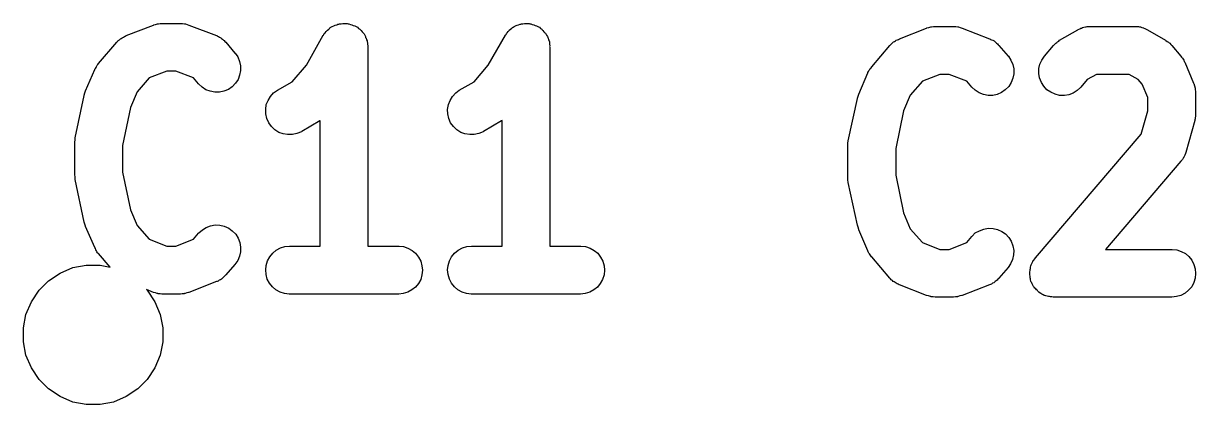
# Model space of a CAD drawing. Extents: x 137.1 to 164.6, y -146.9 to -60.6.
# Drawn here: x 148.681 to 152.363, y -127.519 to -126.322 of the extents above; entities that cross this region are included whole.
import ezdxf

# ---------------------------------------------------------------- set-up
doc = ezdxf.new("R2010")
doc.units = 0
doc.layers.add('BLACK', color=7, linetype='CONTINUOUS')

msp = doc.modelspace()

# ---------------------------------------------------------------- linework, layer by layer
at = {"layer": 'BLACK', "linetype": 'CONTINUOUS'}
for p, q in [((149.004, -126.36), (149.09, -126.327)), ((149.09, -126.327), (149.091, -126.326)), ((149.091, -126.326), (149.096, -126.325)), ((149.096, -126.325), (149.102, -126.323)), ((149.102, -126.323), (149.104, -126.323)), ((149.104, -126.323), (149.105, -126.323)), ((149.105, -126.323), (149.111, -126.322)), ((149.111, -126.322), (149.117, -126.322)), ((149.117, -126.322), (149.174, -126.322)), ((149.174, -126.322), (149.175, -126.322)), ((149.175, -126.322), (149.181, -126.322)), ((149.181, -126.322), (149.187, -126.323)), ((149.187, -126.323), (149.188, -126.323)), ((149.188, -126.323), (149.19, -126.323)), ((149.19, -126.323), (149.195, -126.325)), ((149.195, -126.325), (149.201, -126.327)), ((149.201, -126.327), (149.287, -126.36)), ((149.651, -126.332), (149.656, -126.329)), ((149.656, -126.329), (149.658, -126.328)), ((149.658, -126.328), (149.66, -126.327)), ((149.66, -126.327), (149.665, -126.326)), ((149.665, -126.326), (149.669, -126.324)), ((149.669, -126.324), (149.672, -126.324)), ((149.672, -126.324), (149.674, -126.323)), ((149.674, -126.323), (149.679, -126.323)), ((149.679, -126.323), (149.684, -126.322)), ((149.684, -126.322), (149.686, -126.322)), ((149.686, -126.322), (149.689, -126.322)), ((149.689, -126.322), (149.694, -126.322)), ((149.694, -126.322), (149.698, -126.322)), ((149.698, -126.322), (149.701, -126.323)), ((149.701, -126.323), (149.703, -126.323)), ((149.703, -126.323), (149.708, -126.325)), ((149.708, -126.325), (149.713, -126.326)), ((149.713, -126.326), (149.715, -126.327)), ((149.715, -126.327), (149.717, -126.328)), ((149.717, -126.328), (149.722, -126.33)), ((150.223, -126.332), (150.227, -126.329)), ((150.227, -126.329), (150.229, -126.328)), ((150.229, -126.328), (150.232, -126.327)), ((150.232, -126.327), (150.236, -126.326)), ((150.236, -126.326), (150.241, -126.324)), ((150.241, -126.324), (150.243, -126.324)), ((150.243, -126.324), (150.246, -126.323)), ((150.246, -126.323), (150.25, -126.323)), ((150.25, -126.323), (150.255, -126.322)), ((150.255, -126.322), (150.258, -126.322)), ((150.258, -126.322), (150.26, -126.322)), ((150.26, -126.322), (150.265, -126.322)), ((150.265, -126.322), (150.27, -126.322)), ((150.27, -126.322), (150.272, -126.323)), ((150.272, -126.323), (150.275, -126.323)), ((150.275, -126.323), (150.279, -126.325)), ((150.279, -126.325), (150.284, -126.326)), ((150.284, -126.326), (150.286, -126.327)), ((150.286, -126.327), (150.289, -126.328)), ((150.289, -126.328), (150.293, -126.33)), ((148.991, -126.367), (148.995, -126.365)), ((148.995, -126.365), (148.998, -126.363)), ((148.998, -126.363), (149.001, -126.362)), ((149.001, -126.362), (149.004, -126.36)), ((149.287, -126.36), (149.288, -126.36)), ((149.288, -126.36), (149.291, -126.362)), ((149.291, -126.362), (149.294, -126.363)), ((149.294, -126.363), (149.297, -126.365)), ((149.297, -126.365), (149.301, -126.367)), ((149.57, -126.453), (149.623, -126.359)), ((149.623, -126.359), (149.624, -126.359)), ((149.624, -126.359), (149.625, -126.357)), ((149.625, -126.357), (149.626, -126.354)), ((149.626, -126.354), (149.629, -126.351)), ((149.629, -126.351), (149.632, -126.347)), ((149.632, -126.347), (149.634, -126.345)), ((149.634, -126.345), (149.636, -126.343)), ((149.636, -126.343), (149.64, -126.34)), ((149.64, -126.34), (149.643, -126.337)), ((149.643, -126.337), (149.645, -126.335)), ((149.645, -126.335), (149.647, -126.334)), ((149.647, -126.334), (149.651, -126.332)), ((149.722, -126.33), (149.726, -126.332)), ((149.726, -126.332), (149.728, -126.333)), ((149.728, -126.333), (149.73, -126.334)), ((149.73, -126.334), (149.734, -126.338)), ((149.734, -126.338), (149.738, -126.34)), ((149.738, -126.34), (149.74, -126.342)), ((149.74, -126.342), (149.742, -126.344)), ((149.742, -126.344), (149.745, -126.348)), ((149.745, -126.348), (149.748, -126.351)), ((149.748, -126.351), (149.749, -126.353)), ((149.749, -126.353), (149.751, -126.355)), ((149.751, -126.355), (149.753, -126.359)), ((149.753, -126.359), (149.756, -126.363)), ((149.756, -126.363), (149.756, -126.366)), ((149.756, -126.366), (149.758, -126.368)), ((150.141, -126.453), (150.195, -126.359)), ((150.195, -126.359), (150.197, -126.357)), ((150.195, -126.359), (150.195, -126.359)), ((150.197, -126.357), (150.198, -126.354)), ((150.198, -126.354), (150.201, -126.351)), ((150.201, -126.351), (150.204, -126.347)), ((150.204, -126.347), (150.206, -126.345)), ((150.206, -126.345), (150.207, -126.343)), ((150.207, -126.343), (150.211, -126.34)), ((150.211, -126.34), (150.215, -126.337)), ((150.215, -126.337), (150.217, -126.335)), ((150.217, -126.335), (150.219, -126.334)), ((150.219, -126.334), (150.223, -126.332)), ((150.293, -126.33), (150.297, -126.332)), ((150.297, -126.332), (150.299, -126.333)), ((150.299, -126.333), (150.302, -126.334)), ((150.302, -126.334), (150.305, -126.338)), ((150.305, -126.338), (150.309, -126.34)), ((150.309, -126.34), (150.311, -126.342)), ((150.311, -126.342), (150.313, -126.344)), ((150.313, -126.344), (150.316, -126.348)), ((150.316, -126.348), (150.319, -126.351)), ((150.319, -126.351), (150.321, -126.353)), ((150.321, -126.353), (150.322, -126.355)), ((150.322, -126.355), (150.324, -126.359)), ((150.324, -126.359), (150.327, -126.363)), ((150.327, -126.363), (150.328, -126.366)), ((150.328, -126.366), (150.329, -126.368)), ((151.433, -126.37), (151.518, -126.337)), ((151.518, -126.337), (151.519, -126.336)), ((151.519, -126.336), (151.525, -126.335)), ((151.525, -126.335), (151.531, -126.333)), ((151.531, -126.333), (151.532, -126.333)), ((151.532, -126.333), (151.534, -126.333)), ((151.534, -126.333), (151.54, -126.332)), ((151.54, -126.332), (151.546, -126.332)), ((151.546, -126.332), (151.603, -126.332)), ((151.603, -126.332), (151.604, -126.332)), ((151.604, -126.332), (151.61, -126.332)), ((151.61, -126.332), (151.616, -126.333)), ((151.616, -126.333), (151.617, -126.333)), ((151.617, -126.333), (151.618, -126.333)), ((151.618, -126.333), (151.624, -126.335)), ((151.624, -126.335), (151.63, -126.337)), ((151.63, -126.337), (151.716, -126.37)), ((151.936, -126.375), (151.993, -126.342)), ((151.993, -126.342), (151.994, -126.341)), ((151.994, -126.341), (151.999, -126.339)), ((151.999, -126.339), (152.003, -126.337)), ((152.003, -126.337), (152.005, -126.337)), ((152.005, -126.337), (152.008, -126.335)), ((152.008, -126.335), (152.012, -126.334)), ((152.012, -126.334), (152.017, -126.333)), ((152.017, -126.333), (152.019, -126.333)), ((152.019, -126.333), (152.022, -126.332)), ((152.022, -126.332), (152.027, -126.332)), ((152.027, -126.332), (152.031, -126.332)), ((152.031, -126.332), (152.174, -126.332)), ((152.174, -126.332), (152.175, -126.332)), ((152.175, -126.332), (152.18, -126.332)), ((152.18, -126.332), (152.184, -126.332)), ((152.184, -126.332), (152.187, -126.333)), ((152.187, -126.333), (152.19, -126.333)), ((152.19, -126.333), (152.194, -126.335)), ((152.194, -126.335), (152.199, -126.336)), ((152.199, -126.336), (152.201, -126.337)), ((152.201, -126.337), (152.204, -126.338)), ((152.204, -126.338), (152.208, -126.34)), ((152.208, -126.34), (152.212, -126.342)), ((152.212, -126.342), (152.269, -126.375)), ((148.917, -126.448), (148.974, -126.381)), ((148.974, -126.381), (148.975, -126.38)), ((148.975, -126.38), (148.977, -126.378)), ((148.977, -126.378), (148.979, -126.376)), ((148.979, -126.376), (148.983, -126.373)), ((148.983, -126.373), (148.986, -126.37)), ((148.986, -126.37), (148.988, -126.369)), ((148.988, -126.369), (148.991, -126.367)), ((149.301, -126.367), (149.303, -126.369)), ((149.303, -126.369), (149.306, -126.371)), ((149.306, -126.371), (149.309, -126.374)), ((149.309, -126.374), (149.312, -126.376)), ((149.312, -126.376), (149.314, -126.379)), ((149.314, -126.379), (149.317, -126.381)), ((149.317, -126.381), (149.345, -126.415)), ((149.758, -126.368), (149.759, -126.373)), ((149.759, -126.373), (149.761, -126.377)), ((149.761, -126.377), (149.761, -126.38)), ((149.761, -126.38), (149.762, -126.382)), ((149.762, -126.382), (149.762, -126.387)), ((149.762, -126.387), (149.763, -126.392)), ((149.763, -126.392), (149.763, -126.394)), ((149.763, -126.394), (149.763, -126.397)), ((149.763, -126.397), (149.763, -127.022)), ((150.329, -126.368), (150.33, -126.373)), ((150.33, -126.373), (150.332, -126.377)), ((150.332, -126.377), (150.333, -126.38)), ((150.333, -126.38), (150.333, -126.382)), ((150.333, -126.382), (150.334, -126.387)), ((150.334, -126.387), (150.335, -126.392)), ((150.335, -126.392), (150.334, -126.394)), ((150.334, -126.394), (150.335, -126.397)), ((150.335, -126.397), (150.335, -127.022)), ((151.346, -126.458), (151.403, -126.391)), ((151.403, -126.391), (151.404, -126.39)), ((151.404, -126.39), (151.406, -126.388)), ((151.406, -126.388), (151.408, -126.386)), ((151.408, -126.386), (151.411, -126.383)), ((151.411, -126.383), (151.414, -126.38)), ((151.414, -126.38), (151.417, -126.379)), ((151.417, -126.379), (151.42, -126.377)), ((151.42, -126.377), (151.423, -126.375)), ((151.423, -126.375), (151.427, -126.373)), ((151.427, -126.373), (151.43, -126.372)), ((151.43, -126.372), (151.433, -126.37)), ((151.716, -126.37), (151.717, -126.37)), ((151.717, -126.37), (151.719, -126.372)), ((151.719, -126.372), (151.722, -126.373)), ((151.722, -126.373), (151.726, -126.375)), ((151.726, -126.375), (151.73, -126.377)), ((151.73, -126.377), (151.732, -126.379)), ((151.732, -126.379), (151.735, -126.381)), ((151.735, -126.381), (151.738, -126.384)), ((151.738, -126.384), (151.741, -126.386)), ((151.741, -126.386), (151.743, -126.389)), ((151.743, -126.389), (151.745, -126.391)), ((151.745, -126.391), (151.774, -126.425)), ((151.889, -126.425), (151.917, -126.391)), ((151.917, -126.391), (151.918, -126.39)), ((151.918, -126.39), (151.921, -126.387)), ((151.921, -126.387), (151.924, -126.384)), ((151.924, -126.384), (151.927, -126.382)), ((151.927, -126.382), (151.929, -126.38)), ((151.929, -126.38), (151.933, -126.378)), ((151.933, -126.378), (151.936, -126.375)), ((152.269, -126.375), (152.27, -126.376)), ((152.27, -126.376), (152.274, -126.379)), ((152.274, -126.379), (152.278, -126.381)), ((152.278, -126.381), (152.28, -126.383)), ((152.28, -126.383), (152.282, -126.384)), ((152.282, -126.384), (152.285, -126.388)), ((152.285, -126.388), (152.288, -126.391)), ((152.288, -126.391), (152.317, -126.425)), ((149.345, -126.415), (149.346, -126.415)), ((149.346, -126.415), (149.354, -126.427)), ((149.354, -126.427), (149.36, -126.441)), ((151.774, -126.425), (151.775, -126.425)), ((151.775, -126.425), (151.783, -126.437)), ((151.783, -126.437), (151.789, -126.451)), ((151.874, -126.45), (151.88, -126.437)), ((151.88, -126.437), (151.889, -126.425)), ((152.317, -126.425), (152.317, -126.425)), ((152.317, -126.425), (152.319, -126.428)), ((152.319, -126.428), (152.322, -126.431)), ((152.322, -126.431), (152.324, -126.434)), ((152.324, -126.434), (152.326, -126.437)), ((152.326, -126.437), (152.327, -126.441)), ((148.876, -126.534), (148.905, -126.467)), ((148.905, -126.466), (148.907, -126.463)), ((148.905, -126.467), (148.905, -126.466)), ((148.907, -126.463), (148.909, -126.46)), ((148.909, -126.46), (148.911, -126.457)), ((148.911, -126.457), (148.913, -126.453)), ((148.913, -126.453), (148.915, -126.451)), ((148.915, -126.451), (148.917, -126.448)), ((149.131, -126.472), (149.076, -126.493)), ((149.16, -126.472), (149.131, -126.472)), ((149.215, -126.493), (149.16, -126.472)), ((149.36, -126.441), (149.363, -126.455)), ((149.363, -126.47), (149.36, -126.484)), ((149.363, -126.455), (149.363, -126.47)), ((149.525, -126.505), (149.57, -126.453)), ((150.097, -126.505), (150.141, -126.453)), ((151.334, -126.476), (151.336, -126.473)), ((151.334, -126.477), (151.334, -126.476)), ((151.336, -126.473), (151.337, -126.47)), ((151.337, -126.47), (151.34, -126.467)), ((151.34, -126.467), (151.341, -126.463)), ((151.341, -126.463), (151.344, -126.461)), ((151.344, -126.461), (151.346, -126.458)), ((151.789, -126.451), (151.792, -126.465)), ((151.792, -126.465), (151.792, -126.48)), ((151.871, -126.464), (151.874, -126.45)), ((151.871, -126.479), (151.871, -126.464)), ((152.327, -126.441), (152.329, -126.444)), ((152.329, -126.444), (152.357, -126.51)), ((149.076, -126.493), (149.038, -126.537)), ((149.231, -126.512), (149.215, -126.493)), ((149.242, -126.522), (149.231, -126.512)), ((149.347, -126.51), (149.337, -126.521)), ((149.355, -126.498), (149.347, -126.51)), ((149.36, -126.484), (149.355, -126.498)), ((149.479, -126.532), (149.525, -126.505)), ((150.05, -126.532), (150.097, -126.505)), ((151.305, -126.544), (151.334, -126.477)), ((151.505, -126.503), (151.467, -126.547)), ((151.56, -126.482), (151.505, -126.503)), ((151.589, -126.482), (151.56, -126.482)), ((151.644, -126.503), (151.589, -126.482)), ((151.66, -126.522), (151.644, -126.503)), ((151.784, -126.508), (151.776, -126.52)), ((151.789, -126.494), (151.784, -126.508)), ((151.792, -126.48), (151.789, -126.494)), ((151.873, -126.493), (151.871, -126.479)), ((151.879, -126.507), (151.873, -126.493)), ((151.886, -126.519), (151.879, -126.507)), ((152.023, -126.498), (152.003, -126.522)), ((152.052, -126.482), (152.023, -126.498)), ((152.154, -126.482), (152.052, -126.482)), ((152.183, -126.498), (152.154, -126.482)), ((152.195, -126.513), (152.183, -126.498)), ((152.213, -126.555), (152.195, -126.513)), ((152.357, -126.51), (152.358, -126.511)), ((152.358, -126.511), (152.36, -126.518)), ((148.844, -126.681), (148.872, -126.548)), ((148.872, -126.547), (148.874, -126.54)), ((148.872, -126.548), (148.872, -126.547)), ((148.872, -126.548), (148.872, -126.548)), ((148.872, -126.548), (148.872, -126.548)), ((148.872, -126.548), (148.872, -126.548)), ((148.874, -126.54), (148.876, -126.534)), ((149.038, -126.537), (149.017, -126.586)), ((149.254, -126.53), (149.242, -126.522)), ((149.268, -126.535), (149.254, -126.53)), ((149.282, -126.538), (149.268, -126.535)), ((149.297, -126.538), (149.282, -126.538)), ((149.311, -126.535), (149.297, -126.538)), ((149.325, -126.529), (149.311, -126.535)), ((149.337, -126.521), (149.325, -126.529)), ((149.457, -126.551), (149.467, -126.54)), ((149.467, -126.54), (149.479, -126.532)), ((150.029, -126.551), (150.039, -126.54)), ((150.039, -126.54), (150.05, -126.532)), ((151.301, -126.557), (151.303, -126.55)), ((151.303, -126.55), (151.305, -126.544)), ((151.467, -126.547), (151.446, -126.596)), ((151.671, -126.532), (151.66, -126.522)), ((151.683, -126.54), (151.671, -126.532)), ((151.697, -126.545), (151.683, -126.54)), ((151.711, -126.548), (151.697, -126.545)), ((151.726, -126.548), (151.711, -126.548)), ((151.74, -126.545), (151.726, -126.548)), ((151.753, -126.539), (151.74, -126.545)), ((151.765, -126.531), (151.753, -126.539)), ((151.776, -126.52), (151.765, -126.531)), ((151.896, -126.53), (151.886, -126.519)), ((151.908, -126.538), (151.896, -126.53)), ((151.922, -126.544), (151.908, -126.538)), ((151.936, -126.548), (151.922, -126.544)), ((151.951, -126.548), (151.936, -126.548)), ((151.965, -126.546), (151.951, -126.548)), ((151.979, -126.541), (151.965, -126.546)), ((151.991, -126.533), (151.979, -126.541)), ((152.002, -126.523), (151.991, -126.533)), ((152.003, -126.522), (152.002, -126.523)), ((152.36, -126.518), (152.362, -126.525)), ((152.362, -126.525), (152.363, -126.54)), ((152.363, -126.54), (152.363, -126.607)), ((149.017, -126.586), (148.992, -126.705)), ((149.442, -126.592), (149.444, -126.577)), ((149.444, -126.577), (149.45, -126.564)), ((149.45, -126.564), (149.457, -126.551)), ((150.013, -126.592), (150.016, -126.577)), ((150.016, -126.577), (150.021, -126.564)), ((150.021, -126.564), (150.029, -126.551)), ((151.272, -126.691), (151.301, -126.558)), ((151.301, -126.558), (151.301, -126.557)), ((151.301, -126.558), (151.301, -126.558)), ((151.301, -126.558), (151.301, -126.558)), ((151.301, -126.558), (151.301, -126.558)), ((152.213, -126.596), (152.213, -126.555)), ((149.442, -126.606), (149.442, -126.592)), ((149.446, -126.621), (149.442, -126.606)), ((149.452, -126.634), (149.446, -126.621)), ((150.014, -126.606), (150.013, -126.592)), ((150.017, -126.621), (150.014, -126.606)), ((150.023, -126.634), (150.017, -126.621)), ((151.446, -126.596), (151.421, -126.715)), ((152.192, -126.67), (152.213, -126.596)), ((152.362, -126.622), (152.361, -126.625)), ((152.363, -126.613), (152.362, -126.618)), ((152.362, -126.618), (152.362, -126.622)), ((152.363, -126.607), (152.363, -126.608)), ((152.363, -126.608), (152.363, -126.61)), ((152.363, -126.61), (152.363, -126.613)), ((149.46, -126.646), (149.452, -126.634)), ((149.471, -126.656), (149.46, -126.646)), ((149.483, -126.664), (149.471, -126.656)), ((149.612, -126.628), (149.555, -126.661)), ((149.613, -126.627), (149.612, -126.628)), ((149.613, -127.022), (149.613, -126.627)), ((150.032, -126.646), (150.023, -126.634)), ((150.042, -126.656), (150.032, -126.646)), ((150.055, -126.664), (150.042, -126.656)), ((150.183, -126.628), (150.126, -126.661)), ((150.185, -126.627), (150.183, -126.628)), ((150.185, -127.022), (150.185, -126.627)), ((152.361, -126.627), (152.332, -126.727)), ((152.361, -126.625), (152.361, -126.627)), ((148.842, -126.695), (148.843, -126.688)), ((148.842, -126.696), (148.842, -126.695)), ((148.842, -126.697), (148.842, -126.696)), ((148.842, -126.696), (148.842, -126.696)), ((148.842, -126.797), (148.842, -126.697)), ((148.843, -126.688), (148.843, -126.681)), ((148.843, -126.681), (148.844, -126.681)), ((148.844, -126.681), (148.844, -126.681)), ((149.497, -126.669), (149.483, -126.664)), ((149.511, -126.671), (149.497, -126.669)), ((149.526, -126.671), (149.511, -126.671)), ((149.54, -126.668), (149.526, -126.671)), ((149.554, -126.662), (149.54, -126.668)), ((149.555, -126.661), (149.554, -126.662)), ((150.068, -126.669), (150.055, -126.664)), ((150.083, -126.671), (150.068, -126.669)), ((150.097, -126.671), (150.083, -126.671)), ((150.112, -126.668), (150.097, -126.671)), ((150.125, -126.662), (150.112, -126.668)), ((150.126, -126.661), (150.125, -126.662)), ((151.271, -126.698), (151.272, -126.691)), ((151.272, -126.691), (151.272, -126.691)), ((151.272, -126.691), (151.272, -126.691)), ((151.86, -127.058), (152.192, -126.67)), ((148.992, -126.705), (148.992, -126.789)), ((151.271, -126.705), (151.271, -126.698)), ((151.271, -126.706), (151.271, -126.705)), ((151.271, -126.707), (151.271, -126.706)), ((151.271, -126.706), (151.271, -126.706)), ((151.271, -126.807), (151.271, -126.707)), ((151.421, -126.715), (151.421, -126.799)), ((152.331, -126.73), (152.329, -126.736)), ((152.332, -126.728), (152.331, -126.729)), ((152.331, -126.729), (152.331, -126.73)), ((152.332, -126.727), (152.332, -126.728)), ((152.317, -126.755), (152.08, -127.032)), ((152.318, -126.754), (152.317, -126.755)), ((152.317, -126.755), (152.317, -126.755)), ((152.322, -126.749), (152.318, -126.754)), ((152.325, -126.743), (152.322, -126.749)), ((152.326, -126.743), (152.325, -126.743)), ((152.329, -126.736), (152.326, -126.742)), ((152.326, -126.742), (152.326, -126.743)), ((148.843, -126.804), (148.842, -126.797)), ((148.842, -126.797), (148.842, -126.797)), ((148.842, -126.797), (148.842, -126.797)), ((148.843, -126.811), (148.843, -126.804)), ((148.992, -126.789), (149.017, -126.907)), ((151.271, -126.814), (151.271, -126.807)), ((151.271, -126.807), (151.271, -126.807)), ((151.271, -126.807), (151.271, -126.807)), ((151.421, -126.799), (151.446, -126.917)), ((148.844, -126.812), (148.843, -126.811)), ((148.843, -126.811), (148.843, -126.811)), ((148.843, -126.811), (148.843, -126.811)), ((148.872, -126.946), (148.844, -126.812)), ((151.272, -126.821), (151.271, -126.814)), ((151.272, -126.822), (151.272, -126.821)), ((151.272, -126.821), (151.272, -126.821)), ((151.272, -126.821), (151.272, -126.821)), ((151.301, -126.956), (151.272, -126.822)), ((149.017, -126.907), (149.038, -126.957)), ((151.446, -126.917), (151.467, -126.967)), ((148.874, -126.952), (148.872, -126.946)), ((148.876, -126.959), (148.874, -126.952)), ((149.269, -126.958), (149.283, -126.955)), ((149.283, -126.955), (149.298, -126.956)), ((148.876, -126.96), (148.876, -126.959)), ((148.905, -127.026), (148.876, -126.96)), ((149.038, -126.957), (149.076, -127)), ((149.215, -127), (149.231, -126.981)), ((149.231, -126.981), (149.232, -126.98)), ((149.232, -126.98), (149.243, -126.97)), ((149.243, -126.97), (149.255, -126.963)), ((149.255, -126.963), (149.269, -126.958)), ((149.298, -126.956), (149.312, -126.959)), ((149.312, -126.959), (149.326, -126.965)), ((149.326, -126.965), (149.337, -126.973)), ((149.337, -126.973), (149.348, -126.984)), ((149.348, -126.984), (149.355, -126.996)), ((151.303, -126.962), (151.301, -126.956)), ((151.305, -126.969), (151.303, -126.962)), ((151.305, -126.97), (151.305, -126.969)), ((151.334, -127.036), (151.305, -126.97)), ((151.467, -126.967), (151.505, -127.01)), ((151.644, -127.01), (151.66, -126.991)), ((151.66, -126.991), (151.661, -126.99)), ((151.661, -126.99), (151.671, -126.98)), ((151.671, -126.98), (151.684, -126.973)), ((151.684, -126.973), (151.698, -126.968)), ((151.698, -126.968), (151.712, -126.965)), ((151.712, -126.965), (151.727, -126.966)), ((151.727, -126.966), (151.741, -126.969)), ((151.741, -126.969), (151.754, -126.975)), ((151.754, -126.975), (151.766, -126.983)), ((151.766, -126.983), (151.776, -126.994)), ((148.907, -127.029), (148.905, -127.026)), ((149.076, -127), (149.131, -127.022)), ((149.131, -127.022), (149.16, -127.022)), ((149.16, -127.022), (149.215, -127)), ((149.355, -126.996), (149.361, -127.01)), ((149.361, -127.01), (149.363, -127.025)), ((149.363, -127.025), (149.363, -127.039)), ((149.475, -127.034), (149.488, -127.027)), ((149.488, -127.027), (149.502, -127.023)), ((149.502, -127.023), (149.517, -127.022)), ((149.517, -127.022), (149.613, -127.022)), ((149.763, -127.022), (149.86, -127.022)), ((149.86, -127.022), (149.861, -127.022)), ((149.861, -127.022), (149.875, -127.023)), ((149.875, -127.023), (149.889, -127.028)), ((149.889, -127.028), (149.902, -127.035)), ((150.047, -127.034), (150.06, -127.027)), ((150.06, -127.027), (150.074, -127.023)), ((150.074, -127.023), (150.088, -127.022)), ((150.088, -127.022), (150.185, -127.022)), ((150.335, -127.022), (150.431, -127.022)), ((150.431, -127.022), (150.432, -127.022)), ((150.432, -127.022), (150.447, -127.023)), ((150.447, -127.023), (150.461, -127.028)), ((150.461, -127.028), (150.474, -127.035)), ((151.505, -127.01), (151.56, -127.032)), ((151.589, -127.032), (151.644, -127.01)), ((151.776, -126.994), (151.784, -127.006)), ((151.784, -127.006), (151.789, -127.02)), ((151.789, -127.02), (151.792, -127.035)), ((148.908, -127.033), (148.907, -127.029)), ((148.91, -127.036), (148.908, -127.033)), ((148.912, -127.039), (148.91, -127.036)), ((148.914, -127.042), (148.912, -127.039)), ((148.916, -127.045), (148.914, -127.042)), ((148.917, -127.045), (148.916, -127.045)), ((148.953, -127.087), (148.917, -127.045)), ((149.36, -127.053), (149.354, -127.067)), ((149.363, -127.039), (149.36, -127.053)), ((149.448, -127.068), (149.455, -127.055)), ((149.455, -127.055), (149.464, -127.043)), ((149.464, -127.043), (149.475, -127.034)), ((149.902, -127.035), (149.913, -127.044)), ((149.913, -127.044), (149.922, -127.056)), ((149.922, -127.056), (149.929, -127.069)), ((150.019, -127.068), (150.026, -127.055)), ((150.026, -127.055), (150.035, -127.043)), ((150.035, -127.043), (150.047, -127.034)), ((150.474, -127.035), (150.485, -127.044)), ((150.485, -127.044), (150.494, -127.056)), ((150.494, -127.056), (150.501, -127.069)), ((151.335, -127.039), (151.334, -127.036)), ((151.337, -127.043), (151.335, -127.039)), ((151.339, -127.046), (151.337, -127.043)), ((151.341, -127.049), (151.339, -127.046)), ((151.343, -127.052), (151.341, -127.049)), ((151.345, -127.055), (151.343, -127.052)), ((151.346, -127.055), (151.345, -127.055)), ((151.403, -127.122), (151.346, -127.055)), ((151.56, -127.032), (151.589, -127.032)), ((151.788, -127.063), (151.782, -127.077)), ((151.791, -127.049), (151.788, -127.063)), ((151.792, -127.035), (151.791, -127.049)), ((151.853, -127.067), (151.855, -127.065)), ((151.855, -127.065), (151.858, -127.061)), ((151.858, -127.061), (151.86, -127.058)), ((152.08, -127.032), (152.288, -127.032)), ((152.288, -127.032), (152.289, -127.032)), ((152.289, -127.032), (152.304, -127.033)), ((152.304, -127.033), (152.318, -127.038)), ((152.318, -127.038), (152.331, -127.045)), ((152.331, -127.045), (152.342, -127.054)), ((152.342, -127.054), (152.351, -127.066)), ((148.796, -127.106), (148.836, -127.089)), ((148.836, -127.089), (148.878, -127.081)), ((148.878, -127.081), (148.922, -127.081)), ((148.922, -127.081), (148.953, -127.087)), ((149.345, -127.079), (149.317, -127.112)), ((149.354, -127.067), (149.345, -127.079)), ((149.442, -127.096), (149.443, -127.082)), ((149.443, -127.111), (149.442, -127.096)), ((149.443, -127.082), (149.448, -127.068)), ((149.929, -127.069), (149.933, -127.083)), ((149.933, -127.083), (149.935, -127.097)), ((149.935, -127.097), (149.933, -127.112)), ((150.013, -127.096), (150.015, -127.082)), ((150.015, -127.111), (150.013, -127.096)), ((150.015, -127.082), (150.019, -127.068)), ((150.501, -127.069), (150.505, -127.083)), ((150.505, -127.083), (150.506, -127.097)), ((150.506, -127.097), (150.505, -127.112)), ((151.774, -127.089), (151.745, -127.122)), ((151.782, -127.077), (151.774, -127.089)), ((151.842, -127.102), (151.843, -127.098)), ((151.842, -127.106), (151.842, -127.102)), ((151.843, -127.095), (151.844, -127.092)), ((151.843, -127.098), (151.843, -127.095)), ((151.844, -127.092), (151.845, -127.087)), ((151.845, -127.087), (151.846, -127.083)), ((151.846, -127.083), (151.847, -127.08)), ((151.847, -127.08), (151.848, -127.078)), ((151.848, -127.078), (151.85, -127.074)), ((151.85, -127.074), (151.852, -127.07)), ((151.852, -127.07), (151.853, -127.067)), ((152.351, -127.066), (152.358, -127.079)), ((152.358, -127.079), (152.362, -127.093)), ((152.362, -127.093), (152.363, -127.107)), ((148.73, -127.16), (148.76, -127.13)), ((148.76, -127.13), (148.796, -127.106)), ((149.287, -127.133), (149.201, -127.167)), ((149.29, -127.132), (149.287, -127.133)), ((149.293, -127.131), (149.29, -127.132)), ((149.296, -127.128), (149.293, -127.131)), ((149.3, -127.127), (149.296, -127.128)), ((149.303, -127.125), (149.3, -127.127)), ((149.305, -127.123), (149.303, -127.125)), ((149.308, -127.12), (149.305, -127.123)), ((149.311, -127.118), (149.308, -127.12)), ((149.314, -127.115), (149.311, -127.118)), ((149.316, -127.113), (149.314, -127.115)), ((149.317, -127.112), (149.316, -127.113)), ((149.447, -127.125), (149.443, -127.111)), ((149.454, -127.138), (149.447, -127.125)), ((149.463, -127.149), (149.454, -127.138)), ((149.922, -127.139), (149.913, -127.15)), ((149.929, -127.126), (149.922, -127.139)), ((149.933, -127.112), (149.929, -127.126)), ((150.019, -127.125), (150.015, -127.111)), ((150.026, -127.138), (150.019, -127.125)), ((150.035, -127.149), (150.026, -127.138)), ((150.493, -127.139), (150.484, -127.15)), ((150.5, -127.126), (150.493, -127.139)), ((150.505, -127.112), (150.5, -127.126)), ((151.405, -127.124), (151.403, -127.122)), ((151.407, -127.127), (151.405, -127.124)), ((151.411, -127.129), (151.407, -127.127)), ((151.413, -127.132), (151.411, -127.129)), ((151.416, -127.134), (151.413, -127.132)), ((151.419, -127.136), (151.416, -127.134)), ((151.422, -127.138), (151.419, -127.136)), ((151.426, -127.14), (151.422, -127.138)), ((151.725, -127.138), (151.722, -127.141)), ((151.729, -127.137), (151.725, -127.138)), ((151.731, -127.135), (151.729, -127.137)), ((151.734, -127.133), (151.731, -127.135)), ((151.737, -127.13), (151.734, -127.133)), ((151.74, -127.128), (151.737, -127.13)), ((151.742, -127.125), (151.74, -127.128)), ((151.745, -127.123), (151.742, -127.125)), ((151.745, -127.122), (151.745, -127.123)), ((151.842, -127.109), (151.842, -127.106)), ((151.842, -127.112), (151.842, -127.109)), ((151.843, -127.116), (151.842, -127.112)), ((151.843, -127.121), (151.843, -127.116)), ((151.844, -127.124), (151.843, -127.121)), ((151.845, -127.127), (151.844, -127.124)), ((151.846, -127.131), (151.845, -127.127)), ((151.847, -127.135), (151.846, -127.131)), ((151.849, -127.137), (151.847, -127.135)), ((151.85, -127.14), (151.849, -127.137)), ((152.358, -127.136), (152.351, -127.149)), ((152.362, -127.122), (152.358, -127.136)), ((152.363, -127.107), (152.362, -127.122)), ((148.706, -127.196), (148.73, -127.16)), ((149.09, -127.167), (149.068, -127.158)), ((149.068, -127.158), (149.07, -127.16)), ((149.07, -127.16), (149.094, -127.196)), ((149.096, -127.168), (149.09, -127.167)), ((149.101, -127.17), (149.096, -127.168)), ((149.103, -127.17), (149.101, -127.17)), ((149.104, -127.171), (149.103, -127.17)), ((149.11, -127.171), (149.104, -127.171)), ((149.116, -127.172), (149.11, -127.171)), ((149.117, -127.172), (149.116, -127.172)), ((149.174, -127.172), (149.117, -127.172)), ((149.18, -127.171), (149.174, -127.172)), ((149.186, -127.171), (149.18, -127.171)), ((149.187, -127.17), (149.186, -127.171)), ((149.189, -127.17), (149.187, -127.17)), ((149.194, -127.168), (149.189, -127.17)), ((149.2, -127.167), (149.194, -127.168)), ((149.201, -127.167), (149.2, -127.167)), ((149.474, -127.159), (149.463, -127.149)), ((149.487, -127.166), (149.474, -127.159)), ((149.501, -127.17), (149.487, -127.166)), ((149.516, -127.172), (149.501, -127.17)), ((149.517, -127.172), (149.516, -127.172)), ((149.86, -127.172), (149.517, -127.172)), ((149.874, -127.17), (149.86, -127.172)), ((149.888, -127.166), (149.874, -127.17)), ((149.901, -127.159), (149.888, -127.166)), ((149.913, -127.15), (149.901, -127.159)), ((150.046, -127.159), (150.035, -127.149)), ((150.059, -127.166), (150.046, -127.159)), ((150.073, -127.17), (150.059, -127.166)), ((150.087, -127.172), (150.073, -127.17)), ((150.088, -127.172), (150.087, -127.172)), ((150.431, -127.172), (150.088, -127.172)), ((150.446, -127.17), (150.431, -127.172)), ((150.46, -127.166), (150.446, -127.17)), ((150.473, -127.159), (150.46, -127.166)), ((150.484, -127.15), (150.473, -127.159)), ((151.429, -127.141), (151.426, -127.14)), ((151.432, -127.143), (151.429, -127.141)), ((151.433, -127.143), (151.432, -127.143)), ((151.518, -127.177), (151.433, -127.143)), ((151.716, -127.143), (151.63, -127.177)), ((151.719, -127.142), (151.716, -127.143)), ((151.722, -127.141), (151.719, -127.142)), ((151.852, -127.144), (151.85, -127.14)), ((151.854, -127.148), (151.852, -127.144)), ((151.856, -127.15), (151.854, -127.148)), ((151.858, -127.153), (151.856, -127.15)), ((151.861, -127.156), (151.858, -127.153)), ((151.863, -127.159), (151.861, -127.156)), ((151.866, -127.161), (151.863, -127.159)), ((151.868, -127.163), (151.866, -127.161)), ((151.871, -127.166), (151.868, -127.163)), ((151.875, -127.169), (151.871, -127.166)), ((151.877, -127.17), (151.875, -127.169)), ((151.88, -127.172), (151.877, -127.17)), ((151.884, -127.174), (151.88, -127.172)), ((151.887, -127.176), (151.884, -127.174)), ((151.89, -127.177), (151.887, -127.176)), ((152.317, -127.176), (152.303, -127.18)), ((152.33, -127.169), (152.317, -127.176)), ((152.341, -127.16), (152.33, -127.169)), ((152.351, -127.149), (152.341, -127.16)), ((148.689, -127.236), (148.706, -127.196)), ((149.094, -127.196), (149.111, -127.236)), ((151.524, -127.178), (151.518, -127.177)), ((151.53, -127.18), (151.524, -127.178)), ((151.531, -127.18), (151.53, -127.18)), ((151.532, -127.181), (151.531, -127.18)), ((151.539, -127.181), (151.532, -127.181)), ((151.545, -127.182), (151.539, -127.181)), ((151.546, -127.182), (151.545, -127.182)), ((151.603, -127.182), (151.546, -127.182)), ((151.609, -127.181), (151.603, -127.182)), ((151.615, -127.181), (151.609, -127.181)), ((151.616, -127.18), (151.615, -127.181)), ((151.617, -127.18), (151.616, -127.18)), ((151.623, -127.178), (151.617, -127.18)), ((151.629, -127.177), (151.623, -127.178)), ((151.63, -127.177), (151.629, -127.177)), ((151.893, -127.178), (151.89, -127.177)), ((151.897, -127.179), (151.893, -127.178)), ((151.901, -127.18), (151.897, -127.179)), ((151.904, -127.18), (151.901, -127.18)), ((151.907, -127.181), (151.904, -127.18)), ((151.912, -127.181), (151.907, -127.181)), ((151.916, -127.182), (151.912, -127.181)), ((151.917, -127.182), (151.916, -127.182)), ((152.288, -127.182), (151.917, -127.182)), ((152.303, -127.18), (152.288, -127.182)), ((148.681, -127.278), (148.689, -127.236)), ((149.111, -127.236), (149.119, -127.278)), ((148.681, -127.322), (148.681, -127.278)), ((149.119, -127.278), (149.119, -127.322)), ((148.689, -127.364), (148.681, -127.322)), ((149.119, -127.322), (149.111, -127.364)), ((148.706, -127.404), (148.689, -127.364)), ((149.111, -127.364), (149.094, -127.404)), ((148.73, -127.44), (148.706, -127.404)), ((149.094, -127.404), (149.07, -127.44)), ((148.76, -127.47), (148.73, -127.44)), ((148.796, -127.494), (148.76, -127.47)), ((149.04, -127.47), (149.004, -127.494)), ((149.07, -127.44), (149.04, -127.47)), ((148.836, -127.511), (148.796, -127.494)), ((149.004, -127.494), (148.964, -127.511)), ((148.878, -127.519), (148.836, -127.511)), ((148.922, -127.519), (148.878, -127.519)), ((148.964, -127.511), (148.922, -127.519))]:
    msp.add_line(p, q, dxfattribs=at)

doc.saveas('drawing.dxf')
